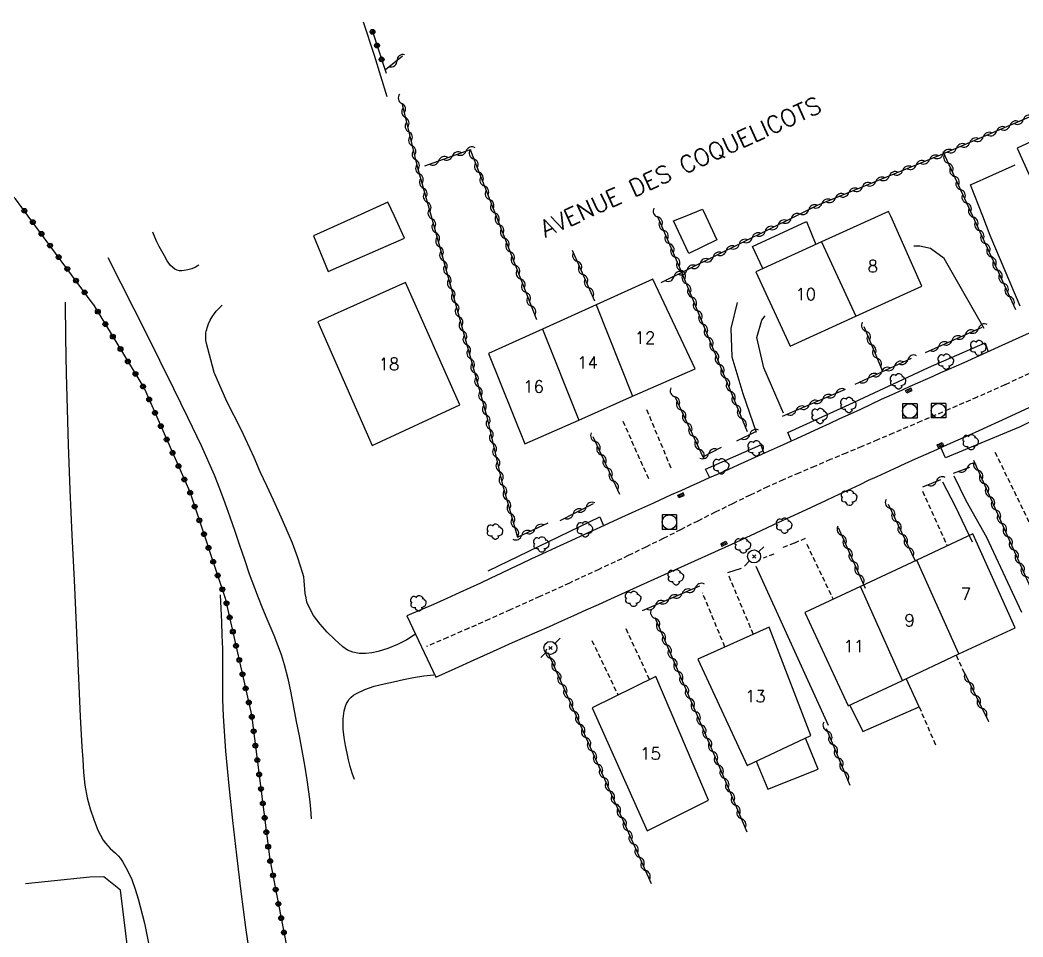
# Model space of a CAD drawing. Header units: millimetres. Extents: x 150997 to 152001, y 151999 to 153001.
# Drawn here: x 151152.2 to 151255.7, y 152596.7 to 152691.2 of the extents above; entities that cross this region are included whole.
import ezdxf
from ezdxf.enums import TextEntityAlignment as Align

# ---------------------------------------------------------------- set-up
doc = ezdxf.new("R2010")
doc.units = ezdxf.units.MM
doc.linetypes.add('DASHED', pattern=[0.75, 0.5, -0.25])
doc.layers.get('0').update_dxf_attribs({"linetype": 'CONTINUOUS'})
for name, color, linetype in [('W0001', 6, 'DASHED'), ('W0008', 7, 'CONTINUOUS'), ('W0014', 7, 'CONTINUOUS'), ('W0017', 7, 'CONTINUOUS'), ('W0071', 7, 'CONTINUOUS'), ('W0101', 7, 'CONTINUOUS'), ('W0104', 1, 'CONTINUOUS'), ('W0112', 1, 'DASHED'), ('W0211', 2, 'CONTINUOUS'), ('W0214', 2, 'CONTINUOUS'), ('W0300', 7, 'CONTINUOUS'), ('W0310', 3, 'CONTINUOUS'), ('W0323', 7, 'CONTINUOUS'), ('W0401', 7, 'CONTINUOUS'), ('W0420', 7, 'CONTINUOUS'), ('W0473', 7, 'CONTINUOUS'), ('W0989', 7, 'CONTINUOUS'), ('W0991', 7, 'CONTINUOUS'), ('W1102', 7, 'CONTINUOUS')]:
    doc.layers.add(name, color=color, linetype=linetype)
doc.styles.get("Standard").update_dxf_attribs({"font": 'romans.shx', "width": 0.85})

# ---------------------------------------------------------------- blocks, each defined once
blk = doc.blocks.new('T300')
for p, q in [((-0.8, 0.51), (-0.86, 0.34)), ((-0.86, 0.34), (-0.86, 0.17)), ((-0.86, 0.17), (-0.74, 0.06)), ((-0.69, 0.63), (-0.8, 0.51)), ((-0.8, -0.06), (-0.74, 0.06)), ((-0.74, 0.06), (-0.69, 0.11)), ((-0.57, 0.69), (-0.69, 0.63)), ((-0.46, 0.69), (-0.57, 0.69)), ((-0.29, 0.63), (-0.46, 0.69)), ((-0.29, 0.63), (-0.17, 0.74)), ((-0.23, 0.57), (-0.29, 0.63)), ((-0.17, 0.74), (-0.06, 0.8)), ((-0.06, 0.8), (0.06, 0.8)), ((0.06, 0.8), (0.23, 0.74)), ((0.23, 0.74), (0.34, 0.63)), ((0.34, 0.63), (0.4, 0.51)), ((0.46, 0.46), (0.34, 0.46)), ((0.4, 0.51), (0.4, 0.46)), ((0.57, 0.4), (0.46, 0.46)), ((0.57, 0.4), (0.69, 0.29)), ((0.69, 0.29), (0.74, 0.17)), ((0.74, 0.06), (0.69, -0.17)), ((0.74, 0.17), (0.74, 0.06)), ((-0.8, -0.17), (-0.8, -0.06)), ((-0.8, -0.23), (-0.8, -0.17)), ((-0.74, -0.34), (-0.8, -0.23)), ((-0.69, -0.4), (-0.74, -0.34)), ((-0.51, -0.46), (-0.69, -0.4)), ((-0.4, -0.46), (-0.51, -0.46)), ((-0.4, -0.46), (-0.34, -0.46)), ((-0.34, -0.46), (-0.34, -0.4)), ((-0.34, -0.51), (-0.34, -0.46)), ((-0.29, -0.63), (-0.34, -0.51)), ((-0.17, -0.74), (-0.29, -0.63)), ((-0.06, -0.8), (-0.17, -0.74)), ((0.06, -0.8), (-0.06, -0.8)), ((0.17, -0.74), (0.06, -0.8)), ((0.23, -0.69), (0.17, -0.74)), ((0.29, -0.46), (0.23, -0.46)), ((0.29, -0.63), (0.23, -0.69)), ((0.46, -0.4), (0.29, -0.46)), ((0.34, -0.51), (0.29, -0.63)), ((0.34, -0.51), (0.34, -0.46)), ((0.57, -0.34), (0.46, -0.4)), ((0.63, -0.29), (0.57, -0.34)), ((0.69, -0.17), (0.63, -0.29))]:
    blk.add_line(p, q)
blk = doc.blocks.new('T401')
for p, q in [((-0.3, 0.3), (0, 0.3)), ((-0.3, -0.25), (-0.3, 0.3)), ((-0.3, 0.15), (0, 0.15)), ((-0.3, 0), (0, 0)), ((0, 0.3), (0, -0.25)), ((-0.3, -0.15), (0, -0.15)), ((-0.3, -0.25), (-0.3, -0.3)), ((-0.3, -0.3), (0, -0.3)), ((0, -0.3), (0, -0.25))]:
    blk.add_line(p, q)
blk = doc.blocks.new('T420')
for p, q in [((0.75, 0.75), (-0.75, 0.75)), ((-0.75, 0.75), (-0.75, -0.75)), ((0.75, 0.75), (0.75, -0.75)), ((0.75, -0.75), (-0.75, -0.75))]:
    blk.add_line(p, q)
blk.add_ellipse((0, 0), major_axis=(-0.53, 0.53), ratio=1, start_param=3.926991, end_param=10.210176)
blk = doc.blocks.new('T473')
for p, q in [((-0.166667, 0.166667), (0.166667, -0.166667)), ((-0.166667, -0.166667), (0.166667, 0.166667)), ((0.500001, 0.500001), (1.000002, 1.000002)), ((-1.000002, -1.000002), (-0.500001, -0.500001))]:
    blk.add_line(p, q)
blk.add_ellipse((0, 0), major_axis=(0.471405, 0.471405), ratio=1, start_param=5.4977871438, end_param=11.780972451)
blk = doc.blocks.new('t310o')
at = {"color": 0, "linetype": 'Continuous'}
for centre, start, end in [((-0.5, 0.38), 216.8699, 323.1304), ((0.5, -0.37), 36.8699, 143.1303)]:
    blk.add_arc(centre, 0.625, start, end, dxfattribs=at)
blk = doc.blocks.new('t323o')
at = {"color": 0, "linetype": 'Continuous'}
for radius in [0.25, 0.15]:
    blk.add_circle((0, 0), radius, dxfattribs=at)

msp = doc.modelspace()

# ---------------------------------------------------------------- linework, layer by layer
at = {"layer": 'W0001'}
msp.add_lwpolyline([(151260.49, 152656.63), (151253.87, 152653.6), (151251, 152652.32), (151248.12, 152651.08), (151245.23, 152649.84), (151242.35, 152648.61), (151240.73, 152647.92), (151239.1, 152647.23), (151237.48, 152646.56), (151235.85, 152645.88), (151234.23, 152645.19), (151232.61, 152644.5), (151230.99, 152643.79), (151229.39, 152643.07), (151227.57, 152642.22), (151225.77, 152641.34), (151223.97, 152640.45), (151222.18, 152639.55), (151220.4, 152638.65), (151218.61, 152637.74), (151216.81, 152636.86), (151215.01, 152635.98), (151211.97, 152634.56), (151208.93, 152633.15), (151205.87, 152631.76), (151202.82, 152630.39), (151200.67, 152629.43), (151198.52, 152628.48), (151196.36, 152627.54), (151194.2, 152626.61)], dxfattribs=at)
at = {"layer": 'W0008'}
for points in [[(151257.45, 152659.41), (151253.55, 152657.64), (151249.63, 152655.87), (151248.84, 152655.52), (151248.04, 152655.17), (151247.24, 152654.82), (151246.45, 152654.46), (151245.65, 152654.11), (151244.85, 152653.76), (151244.06, 152653.41), (151243.26, 152653.05), (151242.19, 152652.56), (151241.11, 152652.07), (151240.04, 152651.57), (151238.97, 152651.07), (151237.89, 152650.58), (151236.82, 152650.08), (151235.75, 152649.58), (151234.67, 152649.09), (151232.83, 152648.25), (151230.99, 152647.41), (151229.15, 152646.58), (151227.31, 152645.75), (151226.32, 152645.31), (151225.34, 152644.87), (151224.36, 152644.43), (151223.37, 152644), (151222.39, 152643.56), (151221.4, 152643.12), (151220.42, 152642.68), (151219.44, 152642.24), (151217.6, 152641.41), (151215.76, 152640.58), (151213.92, 152639.74), (151212.08, 152638.9), (151210.57, 152638.21), (151209.07, 152637.52), (151207.57, 152636.82), (151206.07, 152636.13), (151205.01, 152635.64), (151203.96, 152635.14), (151202.91, 152634.64), (151201.86, 152634.15), (151200.81, 152633.65), (151199.76, 152633.15), (151198.7, 152632.66), (151197.64, 152632.18), (151196.28, 152631.56), (151194.91, 152630.95), (151193.54, 152630.35), (151192.16, 152629.76)], [(151195.15, 152623.44), (151197.13, 152624.33), (151199.11, 152625.23), (151201.09, 152626.12), (151203.07, 152627.01), (151204.34, 152627.57), (151205.6, 152628.13), (151206.87, 152628.69), (151208.14, 152629.26), (151209.4, 152629.82), (151210.67, 152630.38), (151211.93, 152630.94), (151213.2, 152631.51), (151216.32, 152632.92), (151219.45, 152634.33), (151222.57, 152635.75), (151225.69, 152637.18), (151228.12, 152638.3), (151230.54, 152639.42), (151232.96, 152640.55), (151235.38, 152641.67), (151236.27, 152642.09), (151237.16, 152642.5), (151238.04, 152642.92), (151238.93, 152643.33), (151239.81, 152643.75), (151240.7, 152644.16), (151241.59, 152644.57), (151242.48, 152644.98), (151243.57, 152645.47), (151244.66, 152645.97), (151245.76, 152646.45), (151246.85, 152646.94), (151247.95, 152647.43), (151249.04, 152647.91), (151250.14, 152648.4), (151251.23, 152648.9), (151254.07, 152650.2), (151256.91, 152651.51)], [(151192.16, 152629.76), (151195.15, 152623.44)]]:
    msp.add_lwpolyline(points, dxfattribs=at)
at = {"layer": 'W0014'}
for points in [[(151276.22, 152660.45), (151276.73, 152659.26), (151268.11, 152655.42), (151262.96, 152653.03), (151255.45, 152649.28), (151247.76, 152646.08), (151247.26, 152647.12)], [(151231.85, 152647.8), (151231.46, 152648.69), (151237.8, 152651.57), (151246, 152655.39), (151251.82, 152657.94), (151252.14, 152657.01)], [(151223.42, 152644.02), (151222.97, 152644.9), (151228.68, 152647.42), (151229, 152646.52)], [(151200.55, 152634.43), (151212.06, 152639.97), (151212.44, 152639.07)]]:
    msp.add_lwpolyline(points, dxfattribs=at)
at = {"layer": 'W0017'}
for points in [[(151251.59, 152671), (151250.34, 152674.22), (151254.94, 152676.28)], [(151255.45, 152661.7), (151252.36, 152669.01), (151251.59, 152671)], [(151251.72, 152659.42), (151247.6, 152666.64), (151246.2, 152667.66), (151245.09, 152667.91), (151244.48, 152667.9)], [(151226.23, 152662.1), (151225.6, 152659.4), (151225.7, 152656.49), (151226.83, 152652.72), (151228.21, 152648.73)], [(151231.03, 152650.66), (151228.98, 152655.34), (151228.27, 152658.47), (151228.79, 152660.28), (151229.12, 152660.7)], [(151247.45, 152643.61), (151248.74, 152641.09), (151250.5, 152637.4)], [(151248.59, 152644.22), (151249.85, 152641.67), (151251.99, 152637.88), (151255.59, 152630.16)], [(151163.16, 152584.93), (151164.01, 152585.77), (151164.44, 152586.56), (151164.27, 152588.09), (151162.6, 152601.47), (151160.9, 152602.86), (151159.43, 152602.83), (151152.8, 152602.15)]]:
    msp.add_lwpolyline(points, dxfattribs=at)
at = {"layer": 'W0071'}
for points in [[(151170.69, 152665.95), (151170.33, 152665.74), (151169.96, 152665.57), (151169.57, 152665.45), (151169.16, 152665.39), (151168.93, 152665.37), (151168.69, 152665.37), (151168.44, 152665.42), (151168.22, 152665.52), (151167.76, 152665.9), (151167.42, 152666.38), (151167.14, 152666.89), (151166.88, 152667.37), (151166.61, 152667.85), (151166.37, 152668.34), (151166.15, 152668.83), (151165.95, 152669.34)], [(151161.3, 152666.74), (151162.65, 152664.1), (151163.99, 152661.45), (151165.31, 152658.8), (151166.62, 152656.13), (151168.07, 152653.21), (151169.53, 152650.28), (151170.94, 152647.33), (151172.26, 152644.33), (151172.84, 152642.9), (151173.38, 152641.44), (151173.9, 152639.98), (151174.4, 152638.52), (151174.89, 152637.05), (151175.39, 152635.58), (151175.89, 152634.12), (151176.42, 152632.67), (151176.8, 152631.68), (151177.2, 152630.7), (151177.61, 152629.72), (151178.02, 152628.75), (151178.42, 152627.77), (151178.81, 152626.78), (151179.17, 152625.78), (151179.49, 152624.77), (151179.88, 152623.31), (151180.19, 152621.84), (151180.46, 152620.36), (151180.74, 152618.89), (151181.04, 152617.39), (151181.33, 152615.89), (151181.6, 152614.38), (151181.84, 152612.87), (151181.98, 152611.87), (151182.1, 152610.86), (151182.2, 152609.86), (151182.28, 152608.85)], [(151193.04, 152627.9), (151192.15, 152627.31), (151191.2, 152626.81), (151190.21, 152626.41), (151189.19, 152626.1), (151188.55, 152625.97), (151187.9, 152625.88), (151187.24, 152625.88), (151186.58, 152626.01), (151186.04, 152626.24), (151185.56, 152626.56), (151185.13, 152626.94), (151184.71, 152627.33), (151183.94, 152628.1), (151183.2, 152628.92), (151182.53, 152629.81), (151182, 152630.79), (151181.85, 152631.2), (151181.75, 152631.64), (151181.68, 152632.07), (151181.64, 152632.51), (151181.61, 152632.94), (151181.57, 152633.37), (151181.51, 152633.8), (151181.4, 152634.23), (151180.91, 152635.77), (151180.34, 152637.28), (151179.72, 152638.78), (151179.06, 152640.25), (151178.38, 152641.71), (151177.7, 152643.17), (151177.03, 152644.64), (151176.39, 152646.11), (151175.05, 152648.99), (151173.58, 152651.88), (151172.27, 152654.87), (151171.44, 152658.01), (151171.42, 152658.2), (151171.41, 152658.38), (151171.4, 152658.57), (151171.41, 152658.75), (151171.43, 152658.94), (151171.46, 152659.12), (151171.5, 152659.3), (151171.55, 152659.48), (151171.69, 152659.88), (151171.87, 152660.26), (151172.08, 152660.61), (151172.32, 152660.96), (151172.49, 152661.19), (151172.67, 152661.4), (151172.88, 152661.61), (151173.09, 152661.8)], [(151186.75, 152612.88), (151186.52, 152613.55), (151186.32, 152614.22), (151186.14, 152614.91), (151185.99, 152615.6), (151185.83, 152616.41), (151185.69, 152617.24), (151185.59, 152618.08), (151185.59, 152618.92), (151185.6, 152619.18), (151185.62, 152619.44), (151185.65, 152619.7), (151185.7, 152619.96), (151185.76, 152620.22), (151185.83, 152620.47), (151185.93, 152620.72), (151186.05, 152620.95), (151186.22, 152621.19), (151186.42, 152621.4), (151186.64, 152621.58), (151186.88, 152621.73), (151187.81, 152622.19), (151188.8, 152622.51), (151189.8, 152622.75), (151190.79, 152622.98), (151191.82, 152623.22), (151192.86, 152623.41), (151193.9, 152623.57), (151194.95, 152623.7)]]:
    msp.add_lwpolyline(points, dxfattribs=at)
at = {"layer": 'W0101'}
for points in [[(151262, 152681.17), (151255.15, 152678), (151258.32, 152671)], [(151242.09, 152671), (151241.87, 152671.49), (151240.8, 152671)], [(151240.8, 152671), (151234.94, 152668.33)], [(151238.48, 152660.67), (151245.29, 152663.77), (151242.09, 152671)], [(151234.94, 152668.33), (151228.16, 152665.24), (151231.7, 152657.58)], [(151215.46, 152652.43), (151221.9, 152655.26), (151217.55, 152664.48), (151211.71, 152661.84)], [(151211.71, 152661.84), (151206.15, 152659.33)], [(151231.7, 152657.58), (151238.48, 152660.67)], [(151206.15, 152659.33), (151200.6, 152656.82), (151204.32, 152647.51)], [(151209.89, 152649.97), (151215.46, 152652.43)], [(151204.32, 152647.51), (151209.89, 152649.97)], [(151250.58, 152638.22), (151244.77, 152635.51)], [(151249.12, 152625.84), (151254.92, 152628.55), (151250.58, 152638.22)], [(151244.77, 152635.51), (151238.96, 152632.79)], [(151238.96, 152632.79), (151233.23, 152630.11), (151237.7, 152620.5), (151243.31, 152623.12)], [(151243.31, 152623.12), (151249.12, 152625.84)]]:
    msp.add_lwpolyline(points, dxfattribs=at)
for points in [[(151188.57, 152647.34), (151197.62, 152651.54), (151192.01, 152664.15), (151182.98, 152660.08)], [(151233.86, 152617.42), (151229.54, 152628.62), (151222.18, 152625.29), (151227.27, 152614.33)], [(151223.3, 152610.75), (151217.85, 152623.52), (151211.27, 152620.28), (151216.96, 152607.61)]]:
    msp.add_lwpolyline(points, close=True, dxfattribs=at)
at = {"layer": 'W0104'}
for points in [[(151190.87, 152671), (151190.19, 152672.45), (151187.02, 152671)], [(151220.9, 152671), (151222.68, 152671.7), (151223, 152671)], [(151187.02, 152671), (151182.54, 152668.95), (151184.05, 152665.29)], [(151184.05, 152665.29), (151191.92, 152668.74), (151190.87, 152671)], [(151219.66, 152670.52), (151220.9, 152671)], [(151223, 152671), (151224.13, 152668.54), (151221.25, 152667.15), (151219.66, 152670.52)], [(151228.9, 152665.58), (151227.83, 152667.88), (151233.39, 152670.44), (151234.35, 152668.06)], [(151237.86, 152620.57), (151239.23, 152617.83), (151245.02, 152620.39), (151243.7, 152623.3)], [(151228.22, 152614.77), (151229.42, 152611.89), (151234.61, 152613.95), (151233.29, 152617.15)]]:
    msp.add_lwpolyline(points, dxfattribs=at)
at = {"layer": 'W0112'}
for points in [[(151216.9, 152651.05), (151219.47, 152644.86)], [(151217.12, 152643.89), (151214.38, 152650.04)], [(151252.85, 152646.66), (151258.21, 152635.66)], [(151245.37, 152642.62), (151247.93, 152636.98)], [(151233.27, 152637.75), (151232.16, 152637.28), (151232.13, 152637.28), (151230.74, 152636.71)], [(151233.42, 152637.17), (151236.15, 152631.48)], [(151230.02, 152636.13), (151228.94, 152635.71)], [(151225.38, 152633.89), (151227.89, 152627.88)], [(151224.98, 152626.56), (151222.67, 152632.16)], [(151217.21, 152623.21), (151214.73, 152628.53)], [(151211.25, 152627.23), (151213.95, 152621.6)], [(151248.83, 152625.7), (151249.67, 152623.91)], [(151245.02, 152620.39), (151246.74, 152616.39)]]:
    msp.add_lwpolyline(points, dxfattribs=at)
at = {"layer": 'W0211'}
for points in [[(151187.66, 152691.02), (151188.77, 152687.59), (151190.1, 152683.32)], [(151156.88, 152662.11), (151156.93, 152658.43), (151157, 152654.76), (151157.1, 152651.09), (151157.21, 152647.41), (151157.39, 152642.76), (151157.6, 152638.11), (151157.82, 152633.46), (151158.04, 152628.81), (151158.17, 152625.67), (151158.29, 152622.54), (151158.43, 152619.4), (151158.63, 152616.27), (151158.72, 152614.95), (151158.8, 152613.62), (151158.94, 152612.3), (151159.18, 152610.99), (151159.48, 152609.87), (151159.84, 152608.76), (151160.28, 152607.68), (151160.83, 152606.65), (151161.05, 152606.34), (151161.29, 152606.05), (151161.55, 152605.79), (151161.82, 152605.54), (151162.09, 152605.28), (151162.35, 152605.02), (151162.59, 152604.74), (151162.81, 152604.44), (151163.33, 152603.52), (151163.76, 152602.57), (151164.12, 152601.59), (151164.44, 152600.6), (151165.1, 152598.07), (151165.61, 152595.51)]]:
    msp.add_lwpolyline(points, dxfattribs=at)
at = {"layer": 'W0214'}
msp.add_lwpolyline([(151176.1, 152593.89), (151175.54, 152597.62), (151175.06, 152601.36), (151174.61, 152605.1), (151174.19, 152608.67), (151173.81, 152612.24), (151173.48, 152615.82), (151173.24, 152619.41), (151173.21, 152620.28), (151173.18, 152621.15), (151173.18, 152622.02), (151173.17, 152622.89), (151173.18, 152623.76), (151173.18, 152624.63), (151173.17, 152625.5), (151173.15, 152626.37), (151173.1, 152627.76), (151173.05, 152629.15), (151172.98, 152630.54), (151172.91, 152631.93)], dxfattribs=at)
at = {"layer": 'W0300'}
msp.add_lwpolyline([(151228.16, 152634.89), (151235.65, 152618.5)], dxfattribs=at)
at = {"layer": 'W0310'}
for points in [[(151278.96, 152691.22), (151267.39, 152686.05), (151267.42, 152685.91), (151247.19, 152677.28), (151234.5, 152672.1), (151232.29, 152671)], [(151191.7, 152687.48), (151189.97, 152686.1)], [(151191.63, 152682.64), (151193.23, 152676.12), (151194.65, 152671)], [(151194.03, 152676.18), (151198.71, 152677.86), (151198.71, 152677.75), (151201.36, 152671)], [(151250.56, 152671), (151247.52, 152677.62)], [(151194.65, 152671), (151200.4, 152650.31), (151202, 152643.43), (151203.58, 152637.89), (151206.74, 152639.35)], [(151201.36, 152671), (151205.55, 152660.32)], [(151227.3, 152648.76), (151220.44, 152665.44), (151218.02, 152671)], [(151232.29, 152671), (151218.38, 152664.11)], [(151254.99, 152661.34), (151250.56, 152671)], [(151211.56, 152662.22), (151209.25, 152667.46)], [(151241.26, 152654.97), (151239.34, 152659.59)], [(151245.67, 152656.94), (151251.52, 152659.56)], [(151238.42, 152653.65), (151244.23, 152656.35)], [(151230.93, 152650.35), (151237.42, 152653.14)], [(151219.8, 152652.41), (151222.7, 152646.18), (151224.64, 152647.16)], [(151226.22, 152647.81), (151228.16, 152648.79)], [(151214.14, 152642.3), (151211.39, 152648.22)], [(151260.68, 152622.78), (151258.99, 152627.21), (151250.66, 152645.81)], [(151248.58, 152644.5), (151250.24, 152645.12)], [(151245.42, 152643.07), (151247.25, 152643.83)], [(151207.99, 152639.61), (151211.42, 152641.37)], [(151241.82, 152641.29), (151244.61, 152635.43)], [(151236.67, 152638.9), (151239.47, 152632.61)], [(151226.65, 152634.64), (151225.24, 152634.21)], [(151222.36, 152632.84), (151216.43, 152630.29)], [(151227.27, 152607.47), (151224.23, 152614.67), (151217.78, 152629.57)], [(151217.4, 152602.14), (151206.73, 152625.97)], [(151249.7, 152623.88), (151252.18, 152618.89)], [(151235.44, 152618.15), (151237.86, 152612.32)]]:
    msp.add_lwpolyline(points, dxfattribs=at)
at = {"layer": 'W0323'}
for points in [[(151188.54, 152690.25), (151190.02, 152685.74)], [(151153.09, 152671), (151151.78, 152672.78), (151144.5, 152680.35), (151137.49, 152685.95)], [(151159.79, 152661.93), (151153.09, 152671)], [(151159.79, 152661.93), (151165.07, 152653.2), (151169.75, 152642.57), (151173.42, 152631.61), (151176.13, 152619.56), (151178.02, 152604.65), (151180.28, 152592.88), (151184.67, 152578.34)]]:
    msp.add_lwpolyline(points, dxfattribs=at)
at = {"layer": 'W1102'}
for points in [[(151234.94, 152668.33), (151238.48, 152660.67)], [(151211.71, 152661.84), (151215.46, 152652.43)], [(151206.15, 152659.33), (151209.89, 152649.97)], [(151249.12, 152625.84), (151244.77, 152635.51)], [(151243.31, 152623.12), (151238.96, 152632.79)]]:
    msp.add_lwpolyline(points, dxfattribs=at)

# ---------------------------------------------------------------- block references
at = {"layer": 'W0300'}
for p in [(151251.17, 152657.41), (151247.82, 152655.99), (151242.89, 152653.95), (151237.76, 152651.51), (151234.8, 152650.39), (151228.2, 152647.04), (151250.39, 152647.68), (151224.63, 152645.2), (151237.85, 152641.94), (151201.29, 152638.45), (151210.57, 152638.69), (151231.14, 152639.07), (151206.08, 152637.13), (151226.88, 152637.02), (151219.95, 152633.75), (151215.55, 152631.52), (151193.39, 152631.07)]:
    msp.add_blockref('T300', p, dxfattribs=at)
at = {"layer": 'W0310'}
for p, rotation in [((151191.14, 152687.03), 218.503698090672), ((151191.64, 152682.61), 283.7524905264975), ((151192, 152681.16), 283.7524905264975), ((151192.35, 152679.7), 283.7524905264975), ((151254.39, 152680.35), 203.1079245900416), ((151255.77, 152680.94), 203.1079245900416), ((151251.63, 152679.17), 203.1079245900416), ((151253.01, 152679.76), 203.1079245900416), ((151192.71, 152678.24), 283.7524905264975), ((151248.87, 152678), 203.1079245900416), ((151250.25, 152678.59), 203.1079245900416), ((151193.07, 152676.79), 283.7524905264975), ((151196.85, 152677.19), 19.7854474872884), ((151198.26, 152677.7), 19.7854474872884), ((151199.05, 152676.9), 291.4047007102566), ((151247.49, 152677.41), 203.1079245900416), ((151195.44, 152676.69), 19.7854474872884), ((151199.59, 152675.51), 291.4047007102566), ((151244.71, 152676.27), 202.2321441874089), ((151246.1, 152676.84), 202.2321441874089), ((151248.05, 152676.45), 114.6616191217833), ((151193.45, 152675.34), 285.5241109967542), ((151241.94, 152675.13), 202.2321441874089), ((151243.32, 152675.7), 202.2321441874089), ((151248.68, 152675.09), 114.6616191217833), ((151193.85, 152673.89), 285.5241109967542), ((151200.14, 152674.11), 291.4047007102566), ((151239.16, 152674), 202.2321441874089), ((151240.55, 152674.57), 202.2321441874089), ((151249.31, 152673.73), 114.6616191217833), ((151194.25, 152672.45), 285.5241109967542), ((151200.69, 152672.71), 291.4047007102566), ((151236.38, 152672.86), 202.2321441874089), ((151237.77, 152673.43), 202.2321441874089), ((151234.99, 152672.3), 202.2321441874089), ((151249.93, 152672.36), 114.6616191217833), ((151194.73, 152670.73), 285.5241109967833), ((151201.24, 152671.32), 291.4047007102566), ((151218.06, 152670.91), 113.5034801624774), ((151231.82, 152670.77), 206.3413909246645), ((151233.63, 152671.67), 206.3413909245243), ((151250.61, 152670.89), 114.6616191217423), ((151195.13, 152669.29), 285.5241109967833), ((151201.71, 152670.1), 291.4047007102186), ((151218.66, 152669.53), 113.5034801624774), ((151230.48, 152670.1), 206.3413909246645), ((151251.24, 152669.52), 114.6616191217423), ((151202.26, 152668.7), 291.4047007102186), ((151227.79, 152668.77), 206.3413909246645), ((151229.13, 152669.44), 206.3413909246645), ((151195.53, 152667.84), 285.5241109967833), ((151202.81, 152667.31), 291.4047007102186), ((151219.26, 152668.15), 113.5034801624774), ((151226.45, 152668.11), 206.3413909246645), ((151251.86, 152668.16), 114.6616191217423), ((151195.93, 152666.39), 285.5241109967833), ((151209.74, 152666.34), 113.8657401908032), ((151219.86, 152666.78), 113.5034801624774), ((151223.76, 152666.78), 206.3413909246645), ((151225.1, 152667.44), 206.3413909246645), ((151252.49, 152666.8), 114.6616191217423), ((151203.36, 152665.91), 291.4047007102186), ((151220.45, 152665.4), 112.3530054705049), ((151222.41, 152666.11), 206.3413909246645), ((151253.11, 152665.43), 114.6616191217423), ((151196.33, 152664.95), 285.5241109967833), ((151203.9, 152664.51), 291.4047007102186), ((151210.35, 152664.96), 113.8657401908032), ((151219.73, 152664.78), 206.3413909246645), ((151221.07, 152665.45), 206.3413909246645), ((151196.73, 152663.5), 285.5241109967833), ((151204.45, 152663.12), 291.4047007102186), ((151210.96, 152663.59), 113.8657401908032), ((151221.02, 152664.02), 112.3530054705049), ((151253.74, 152664.07), 114.6616191217423), ((151197.14, 152662.06), 285.5241109967833), ((151221.6, 152662.63), 112.3530054705049), ((151254.37, 152662.71), 114.6616191217423), ((151205, 152661.72), 291.4047007102186), ((151222.17, 152661.24), 112.3530054705049), ((151197.54, 152660.61), 285.5241109967833), ((151197.94, 152659.17), 285.5241109967833), ((151222.74, 152659.85), 112.3530054705049), ((151239.54, 152659.13), 112.4841788149195), ((151251.15, 152659.4), 24.18493403362842), ((151223.31, 152658.47), 112.3530054705049), ((151249.78, 152658.78), 24.18493403362842), ((151198.34, 152657.72), 285.5241109967833), ((151223.88, 152657.08), 112.3530054705049), ((151240.11, 152657.74), 112.4841788149195), ((151247.04, 152657.55), 24.18493403362842), ((151248.41, 152658.17), 24.18493403362842), ((151198.74, 152656.28), 285.5241109967833), ((151240.68, 152656.35), 112.4841788149195), ((151199.14, 152654.83), 285.5241109967833), ((151224.45, 152655.69), 112.3530054705049), ((151242.5, 152655.54), 24.89058689968086), ((151243.86, 152656.18), 24.89058689968086), ((151225.02, 152654.31), 112.3530054705049), ((151239.78, 152654.28), 24.89058689968086), ((151241.14, 152654.91), 24.89058689968086), ((151199.54, 152653.39), 285.5241109967833), ((151225.59, 152652.92), 112.3530054705049), ((151199.95, 152651.94), 285.5241109967833), ((151219.82, 152652.37), 294.9584910937933), ((151235.07, 152652.13), 23.35945847755185), ((151236.44, 152652.72), 23.35945847755185), ((151220.46, 152651.01), 294.9584910937933), ((151226.16, 152651.53), 112.3530054705049), ((151233.69, 152651.53), 23.35945847755185), ((151200.35, 152650.5), 285.5241109967833), ((151221.09, 152649.65), 294.9584910937933), ((151226.73, 152650.14), 112.3530054705049), ((151232.31, 152650.94), 23.35945847755185), ((151200.7, 152649.04), 283.1053108058899), ((151201.04, 152647.58), 283.1053108058899), ((151211.62, 152647.74), 114.8706824420024), ((151221.72, 152648.29), 294.9584910937933), ((151227.56, 152648.48), 26.84816575747496), ((151222.35, 152646.93), 294.9584910937933), ((151201.38, 152646.12), 283.1053108058899), ((151212.25, 152646.38), 114.8706824420024), ((151223.3, 152646.48), 26.84816575747496), ((151201.72, 152644.66), 283.1053108058899), ((151212.88, 152645.02), 114.8706824420024), ((151249.98, 152645.03), 20.38595005557794), ((151251.12, 152644.79), 114.1399710129981), ((151213.51, 152643.66), 114.8706824420024), ((151251.73, 152643.42), 114.1399710129981), ((151202.07, 152643.2), 285.9331126775473), ((151246.8, 152643.65), 22.51078538464961), ((151202.48, 152641.75), 285.9331126775473), ((151252.34, 152642.05), 114.1399710129981), ((151202.89, 152640.31), 285.9331126775473), ((151210.66, 152640.97), 27.1625521300699), ((151242.03, 152640.85), 295.4716927361048), ((151252.96, 152640.68), 114.1399710129981), ((151209.32, 152640.29), 27.1625521300699), ((151242.68, 152639.5), 295.4716927361048), ((151253.57, 152639.31), 114.1399710129981), ((151203.3, 152638.87), 285.9331126775473), ((151205.38, 152638.72), 24.83380870238063), ((151204.02, 152638.09), 24.83380870238063), ((151237.03, 152638.09), 294.0486657633768), ((151243.32, 152638.14), 295.4716927361048), ((151254.18, 152637.94), 114.1399710129981), ((151237.64, 152636.72), 294.0486657633768), ((151243.97, 152636.79), 295.4716927361048), ((151254.8, 152636.57), 114.1399710129981), ((151238.25, 152635.35), 294.0486657633768), ((151255.41, 152635.21), 114.1399710129981), ((151238.86, 152633.98), 294.0486657633768), ((151256.02, 152633.84), 114.1399710129981), ((151221.94, 152632.66), 203.2312390068149), ((151219.19, 152631.48), 203.2312390068149), ((151220.56, 152632.07), 203.2312390068149), ((151217.81, 152630.89), 203.2312390068149), ((151217.79, 152629.52), 113.4262092278073), ((151218.39, 152628.14), 113.4262092278073), ((151218.99, 152626.77), 113.4262092278073), ((151206.98, 152625.41), 114.1213371305557), ((151219.58, 152625.39), 113.4262092278073), ((151207.6, 152624.04), 114.1213371305557), ((151220.18, 152624.02), 113.4262092278073), ((151250.18, 152622.92), 296.3892886654841), ((151208.21, 152622.67), 114.1213371305557), ((151220.78, 152622.64), 113.4262092278073), ((151208.82, 152621.3), 114.1213371305557), ((151221.37, 152621.26), 113.4262092278073), ((151250.85, 152621.57), 296.3892886654841), ((151209.43, 152619.93), 114.1213371305557), ((151221.97, 152619.89), 113.4262092278073), ((151251.51, 152620.23), 296.3892886654841), ((151210.05, 152618.57), 114.1213371305557), ((151222.57, 152618.51), 113.4262092278073), ((151235.56, 152617.87), 292.5466784054049), ((151210.66, 152617.2), 114.1213371305557), ((151223.16, 152617.13), 113.4262092278073), ((151211.27, 152615.83), 114.1213371305557), ((151223.76, 152615.76), 113.4262092278073), ((151236.14, 152616.48), 292.5466784054049), ((151211.89, 152614.46), 114.1213371305557), ((151236.71, 152615.1), 292.5466784054049), ((151224.35, 152614.38), 112.905731634569), ((151237.29, 152613.71), 292.5466784054049), ((151212.5, 152613.09), 114.1213371305557), ((151224.94, 152613), 112.905731634569), ((151213.11, 152611.72), 114.1213371305557), ((151225.52, 152611.62), 112.905731634569), ((151213.73, 152610.35), 114.1213371305557), ((151226.1, 152610.24), 112.905731634569), ((151214.34, 152608.98), 114.1213371305557), ((151226.69, 152608.85), 112.905731634569), ((151214.95, 152607.61), 114.1213371305557), ((151215.56, 152606.24), 114.1213371305557), ((151216.18, 152604.88), 114.1213371305557), ((151216.79, 152603.51), 114.1213371305557)]:
    msp.add_blockref('t310o', p, dxfattribs=dict(at, rotation=rotation))
at = {"layer": 'W0323'}
for p, rotation in [((151188.62, 152690.01), 288.1792258765673), ((151189.08, 152688.59), 288.1792258765673), ((151189.55, 152687.16), 288.1792258765673), ((151152.69, 152671.55), 126.4376098630031), ((151153.56, 152670.38), 126.437609863242), ((151154.45, 152669.17), 126.437609863242), ((151155.34, 152667.96), 126.437609863242), ((151156.23, 152666.76), 126.437609863242), ((151157.12, 152665.55), 126.437609863242), ((151158.01, 152664.34), 126.437609863242), ((151158.9, 152663.13), 126.437609863242), ((151160.27, 152661.14), 301.1497967848606), ((151161.05, 152659.85), 301.1497967848606), ((151161.82, 152658.57), 301.1497967848606), ((151162.6, 152657.29), 301.1497967848606), ((151163.37, 152656), 301.1497967848606), ((151164.15, 152654.72), 301.1497967848606), ((151164.93, 152653.43), 301.1497967848606), ((151165.56, 152652.08), 293.8027586132633), ((151166.17, 152650.71), 293.8027586132633), ((151166.77, 152649.33), 293.8027586132633), ((151167.38, 152647.96), 293.8027586132633), ((151167.98, 152646.59), 293.8027586132633), ((151168.59, 152645.22), 293.8027586132633), ((151169.19, 152643.84), 293.8027586132633), ((151169.79, 152642.47), 288.4662922441115), ((151170.26, 152641.04), 288.4662922441115), ((151170.74, 152639.62), 288.4662922441115), ((151171.22, 152638.2), 288.4662922441115), ((151171.69, 152636.78), 288.4662922441115), ((151172.17, 152635.35), 288.4662922441115), ((151172.64, 152633.93), 288.4662922441115), ((151173.12, 152632.51), 288.4662922441115), ((151173.54, 152631.07), 282.7053835737063), ((151173.87, 152629.61), 282.7053835737063), ((151174.2, 152628.14), 282.7053835737063), ((151174.53, 152626.68), 282.7053835737063), ((151174.86, 152625.22), 282.7053835737063), ((151175.19, 152623.75), 282.7053835737063), ((151175.52, 152622.29), 282.7053835737063), ((151175.85, 152620.83), 282.7053835737063), ((151176.16, 152619.36), 277.214405694849), ((151176.35, 152617.87), 277.214405694849), ((151176.53, 152616.38), 277.214405694849), ((151176.72, 152614.9), 277.214405694849), ((151176.91, 152613.41), 277.214405694849), ((151177.1, 152611.92), 277.214405694849), ((151177.29, 152610.43), 277.214405694849), ((151177.48, 152608.94), 277.214405694849), ((151177.66, 152607.46), 277.214405694849), ((151177.85, 152605.97), 277.214405694849), ((151178.05, 152604.48), 280.8806533222348), ((151178.34, 152603.01), 280.8806533222348), ((151178.62, 152601.54), 280.8806533222348), ((151178.9, 152600.06), 280.8806533222348), ((151179.19, 152598.59), 280.8806533222348), ((151179.47, 152597.12), 280.8806533222348)]:
    msp.add_blockref('t323o', p, dxfattribs=dict(at, rotation=rotation))
at = {"layer": 'W0401'}
for p, rotation in [((151243.9, 152653.15), 114.1694159967885), ((151247.26, 152647.25), 293.905482005648), ((151220.39, 152642.33), 114.1368769755825), ((151224.94, 152637.06), 294.6197285475346)]:
    msp.add_blockref('T401', p, dxfattribs=dict(at, rotation=rotation))
at = {"layer": 'W0420'}
for p in [(151244.06, 152650.9), (151247.02, 152650.93), (151219.25, 152639.44)]:
    msp.add_blockref('T420', p, dxfattribs=at)
at = {"layer": 'W0473'}
for p in [(151227.99, 152635.9), (151206.97, 152626.46)]:
    msp.add_blockref('T473', p, dxfattribs=at)

# ---------------------------------------------------------------- texts
at = {"layer": 'W0989'}
msp.add_text('AVENUE DES COQUELICOTS   ', height=1.75, rotation=24.4494, dxfattribs=at).set_placement((151206.43, 152668.77))
at = {"layer": 'W0991'}
for s, p in [('8', (151240.24, 152665.83)), ('10', (151233.32, 152662.95)), ('12', (151216.73, 152658.46)), ('18', (151190.31, 152655.75)), ('14', (151210.8, 152655.9)), ('16', (151205.23, 152653.42)), ('7', (151249.85, 152632.03)), ('9', (151244.04, 152629.31)), ('11', (151238.28, 152626.64)), ('13', (151228.12, 152621.48)), ('15', (151217.31, 152615.57))]:
    msp.add_text(s, height=1.25, dxfattribs=at).set_placement(p, align=Align.MIDDLE_CENTER)

doc.saveas('drawing.dxf')
